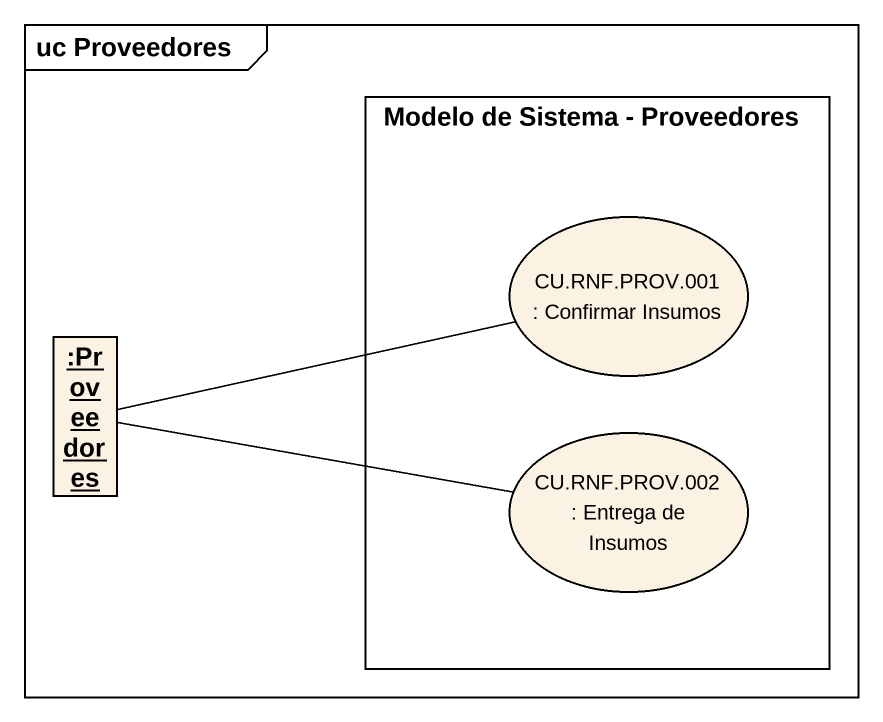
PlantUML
@startuml
mainframe uc Proveedores
allowmixing
hide circle
hide empty members
rectangle "Modelo de Sistema - Proveedores" as Modelo_de_Sistema {
  usecase "CU.RNF.PROV.001 : Confirmar Insumos" as CU_RNF_PROV_001
  usecase "CU.RNF.PROV.002 : Entrega de Insumos" as CU_RNF_PROV_002
}
object ":Proveedores" as Proveedores
Proveedores -right- CU_RNF_PROV_001
Proveedores -right- CU_RNF_PROV_002
@enduml
